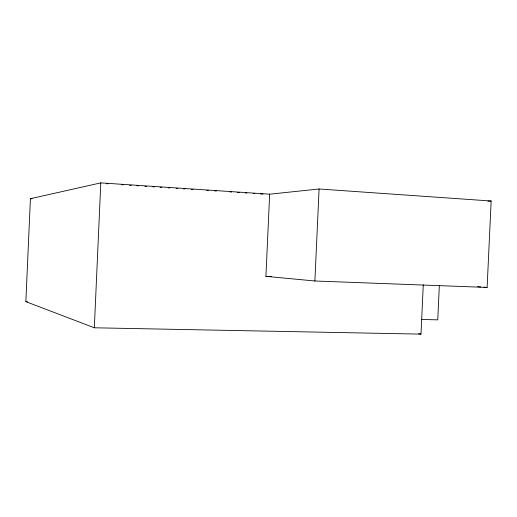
<?xml version="1.0" encoding="UTF-8"?>
<svg xmlns="http://www.w3.org/2000/svg" width="517" height="517" viewBox="0 0 517 517"><rect width="100%" height="100%" fill="white"/><g stroke="black" fill="none" stroke-linecap="round" stroke-linejoin="round"><path stroke-width="0.78" d="M423.274 284.764L420.993 334.118L94.327 327.791L25.85 301.644L30.413 198.69L100.796 182.882L269.654 194.185L319.092 188.989L491.15 201.016L487.124 287.433L314.885 280.996L265.919 276.337L269.654 194.185M94.327 327.791L100.796 182.882M314.885 280.996L319.092 188.989M439.34 285.449L437.75 319.855L421.646 319.454M487.925 201.203L491.15 201.016M25.85 301.644L27.466 301.689M265.919 276.337L271.541 276.55M30.413 198.69L32.022 198.787M106.36 183.703L107.963 183.806M121.611 184.718L123.22 184.827M129.644 185.254L131.247 185.364M136.869 185.739L138.472 185.849M144.896 186.275L146.505 186.385M152.929 186.811L154.531 186.915M160.154 187.296L161.756 187.4M168.18 187.833L169.789 187.936M176.213 188.362L177.816 188.472M183.438 188.847L185.041 188.957M191.464 189.384L193.074 189.493M206.722 190.405L208.325 190.508M214.749 190.941L216.352 191.044M230 191.956L231.61 192.065M237.232 192.44L239.636 192.602M245.258 192.977L246.861 193.087M253.285 193.513L254.894 193.617M260.516 193.998L262.92 194.153M477.566 286.677L480.752 286.929M483.938 287.181L487.124 287.433M418.615 333.711L420.993 334.118"/></g></svg>
